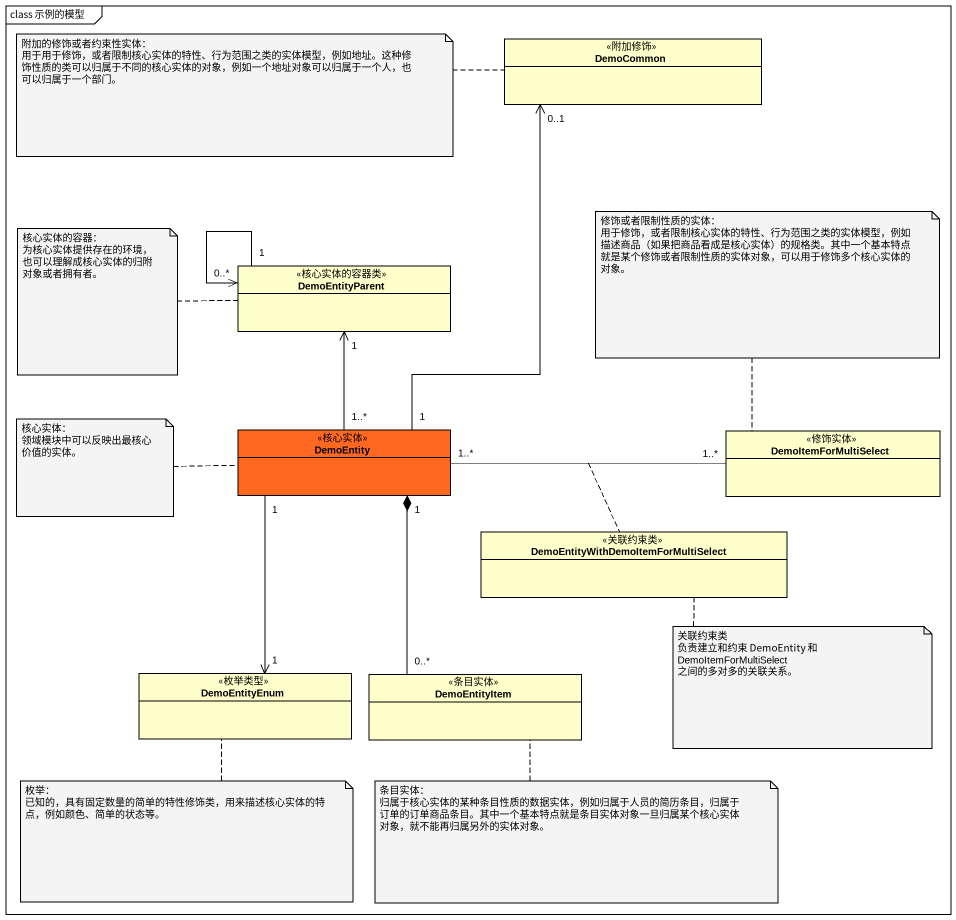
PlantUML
@startuml
mainframe class 示例的模型
hide circle
hide empty members
class DemoCommon <<附加修饰>>
class DemoEntityParent <<核心实体的容器类>>
class DemoEntity <<核心实体>> #FF6820
class DemoItemForMultiSelect <<修饰实体>>
class "DemoEntityWithDemoItemForMultiSelect" as DemoEntityWithDemoItemForMul <<关联约束类>>
enum DemoEntityEnum <<枚举类型>>
class DemoEntityItem <<条目实体>>
DemoEntityParent "1" --> "0..*" DemoEntityParent
DemoEntity "1" -up-> "0..1" DemoCommon
DemoEntity "1..*" -up-> "1" DemoEntityParent
DemoEntity "1..*" -right- "1..*" DemoItemForMultiSelect
(DemoEntity, DemoItemForMultiSelect) .. DemoEntityWithDemoItemForMul
DemoEntity "1" --> "1" DemoEntityEnum
DemoEntityItem "0..*" -up-* "1" DemoEntity
note left of DemoCommon
  附加的修饰或者约束性实体：
  用于用于修饰，或者限制核心实体的特性、行为范围之类的实体模型，例如地址。这种修饰性质的类可以归属于不同的核心实体的对象，例如一个地址对象可以归属于一个人，也可以归属于一个部门。
end note
note top of DemoItemForMultiSelect
  修饰或者限制性质的实体：
  用于修饰，或者限制核心实体的特性、行为范围之类的实体模型，例如描述商品（如果把商品看成是核心实体）的规格类。其中一个基本特点就是某个修饰或者限制性质的实体对象，可以用于修饰多个核心实体的对象。
end note
note left of DemoEntityParent
  核心实体的容器：
  为核心实体提供存在的环境，也可以理解成核心实体的归附对象或者拥有者。
end note
note left of DemoEntity
  核心实体：
  领域模块中可以反映出最核心价值的实体。
end note
note bottom of DemoEntityWithDemoItemForMul
  关联约束类
  负责建立和约束 DemoEntity 和 DemoItemForMultiSelect 之间的多对多的关联关系。
end note
note bottom of DemoEntityEnum
  枚举：
  已知的，具有固定数量的简单的特性修饰类，用来描述核心实体的特点，例如颜色、简单的状态等。
end note
note bottom of DemoEntityItem
  条目实体：
  归属于核心实体的某种条目性质的数据实体，例如归属于人员的简历条目，归属于订单的订单商品条目。其中一个基本特点就是条目实体对象一旦归属某个核心实体对象，就不能再归属另外的实体对象。
end note
@enduml
